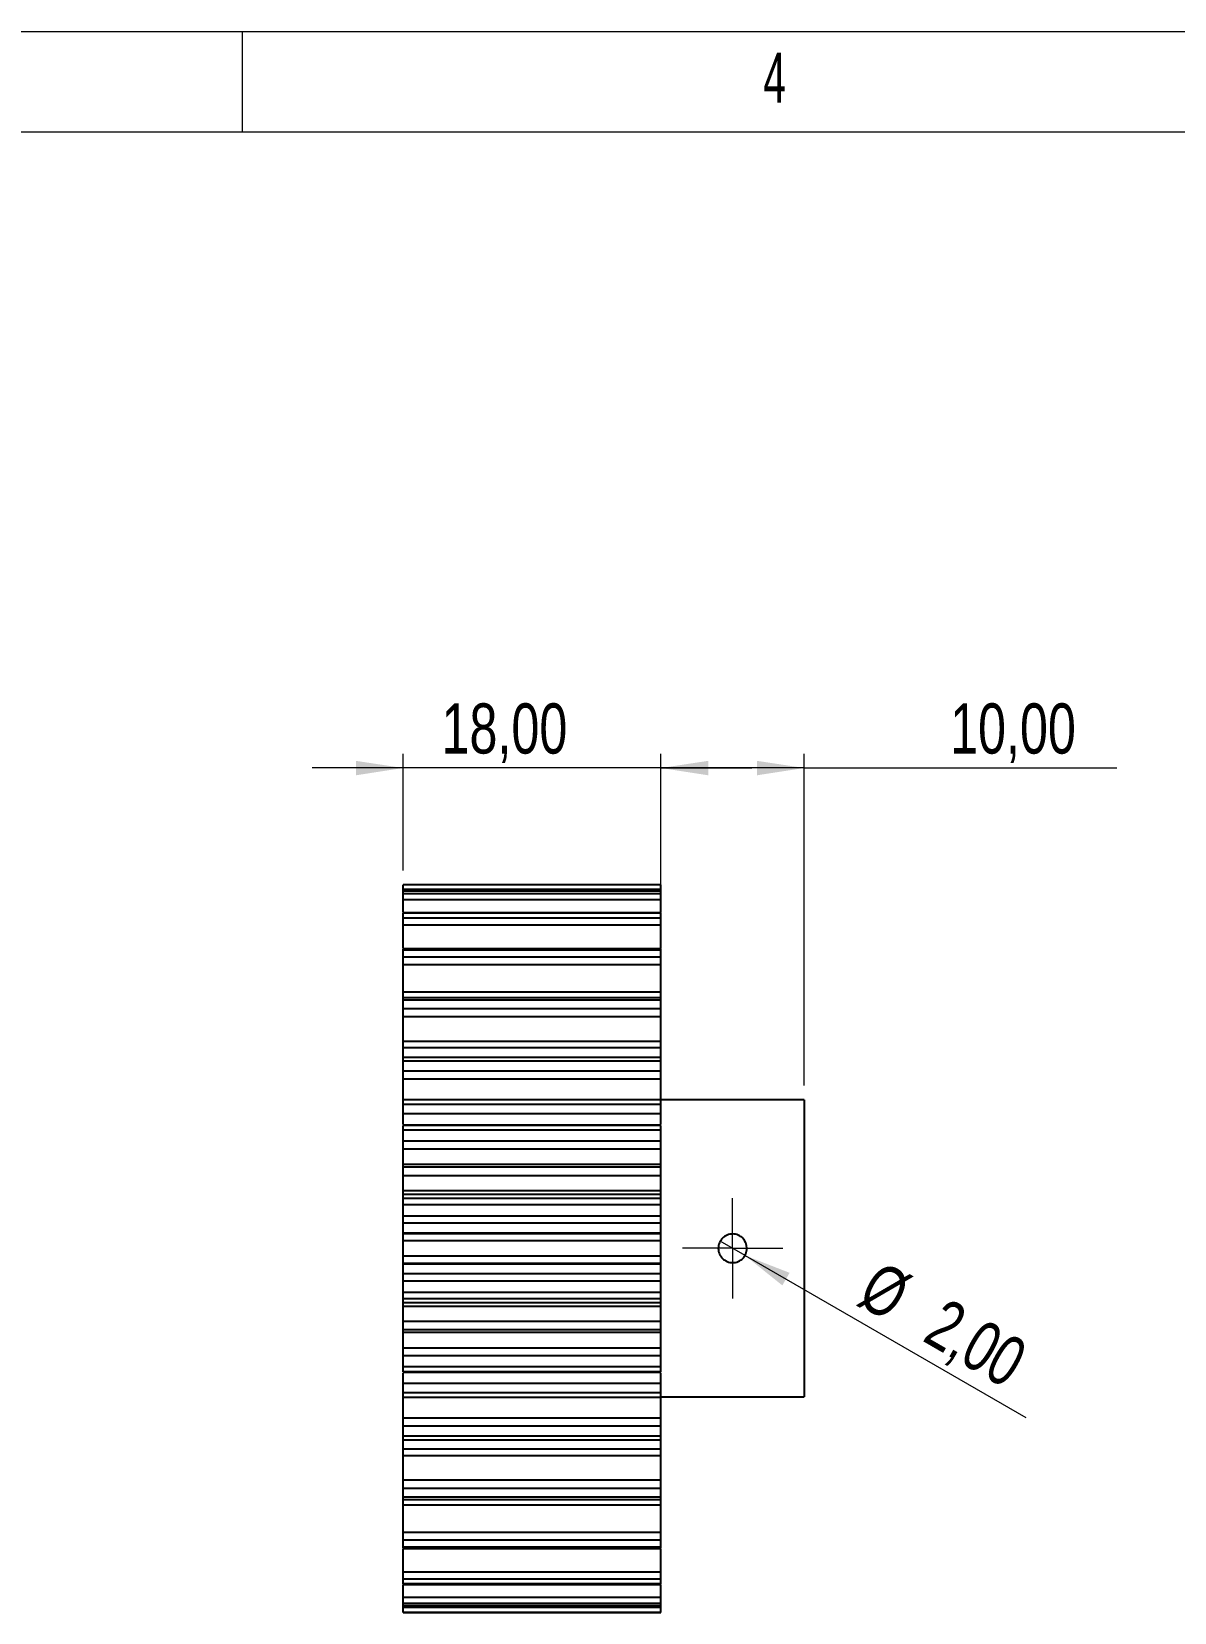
# Model space of a CAD drawing. Header units: millimetres. Extents: x 0 to 420, y 0 to 297.
# Drawn here: x 195.3 to 275.1, y 186.6 to 297 of the extents above; entities that cross this region are included whole.
import ezdxf

# ---------------------------------------------------------------- set-up
doc = ezdxf.new("R2010")
doc.units = ezdxf.units.MM
doc.styles.add('SLDTEXTSTYLE0', font='TXT', dxfattribs={"width": 0.75})
doc.styles.add('SLDTEXTSTYLE1', font='TXT', dxfattribs={"width": 0.605})
doc.dimstyles.new('SLDDIMSTYLE0', dxfattribs={"dimtxt": 3.5, "dimasz": 3.302, "dimexe": 0, "dimexo": 0.0625, "dimgap": 0.875, "dimtad": 1, "dimrnd": 1e-09, "dimzin": 12, "dimdsep": 46, "dimtxsty": 'SLDTEXTSTYLE0', "dimsah": 1, "dimcen": 0.09, "dimadec": 0, "dimazin": 3, "dimtfac": 1, "dimtofl": 0, "dimtmove": 0, "dimatfit": 3, "dimfxl": 1, "dimfrac": 2, "dimtolj": 1, "dimtzin": 12, "dimarcsym": 0})
doc.dimstyles.new('SLDDIMSTYLE1', dxfattribs={"dimtxt": 3.5, "dimasz": 3.302, "dimexe": 0, "dimexo": 0.0625, "dimgap": 0.875, "dimtad": 1, "dimrnd": 1e-09, "dimzin": 12, "dimdsep": 46, "dimtxsty": 'SLDTEXTSTYLE0', "dimsah": 1, "dimcen": 0.09, "dimadec": 0, "dimazin": 3, "dimtfac": 1, "dimtmove": 0, "dimatfit": 0, "dimfxl": 1, "dimfrac": 2, "dimtolj": 1, "dimtzin": 12, "dimarcsym": 0})
doc.dimstyles.new('SLDDIMSTYLE2', dxfattribs={"dimtxt": 3.5, "dimasz": 3.302, "dimexe": 0, "dimexo": 0.0625, "dimgap": 0.875, "dimtad": 1, "dimrnd": 1e-09, "dimzin": 12, "dimdsep": 46, "dimtxsty": 'SLDTEXTSTYLE0', "dimblk1": 'NONE', "dimsah": 1, "dimcen": 0, "dimadec": 0, "dimazin": 3, "dimtfac": 1, "dimtmove": 0, "dimatfit": 3, "dimldrblk": 'NONE', "dimfxl": 1, "dimfrac": 2, "dimtolj": 1, "dimtzin": 12, "dimarcsym": 0})

# ---------------------------------------------------------------- blocks, each defined once
blk = doc.blocks.new('_D_11')
at = {"color": 7, "linetype": 'Continuous', "lineweight": 18}
for p, q in [((239.24, 230.53), (239.24, 246.58)), ((249.24, 223.42), (249.24, 246.58)), ((249.24, 245.58), (239.24, 245.58)), ((249.24, 245.58), (271.06, 245.58))]:
    blk.add_line(p, q, dxfattribs=at)
for points in [[(239.24, 245.58), (242.54, 245.07), (242.54, 246.08)], [(249.24, 245.58), (245.94, 246.08), (245.94, 245.07)]]:
    blk.add_solid(points, dxfattribs=at)
at = {"color": 7, "linetype": 'Continuous', "lineweight": 18, "insert": (259.42, 250.09), "char_height": 3.5, "attachment_point": 1, "style": 'SLDTEXTSTYLE0'}
blk.add_mtext('10,00', dxfattribs=at)
blk = doc.blocks.new('_D_12')
at = {"color": 7, "linetype": 'Continuous', "lineweight": 18}
for p, q in [((221.24, 238.42), (221.24, 246.58)), ((239.24, 238.42), (239.24, 246.58)), ((221.24, 245.58), (214.89, 245.58)), ((239.24, 245.58), (221.24, 245.58)), ((239.24, 245.58), (245.59, 245.58))]:
    blk.add_line(p, q, dxfattribs=at)
for points in [[(221.24, 245.58), (217.94, 246.08), (217.94, 245.07)], [(239.24, 245.58), (242.54, 245.07), (242.54, 246.08)]]:
    blk.add_solid(points, dxfattribs=at)
at = {"color": 7, "linetype": 'Continuous', "lineweight": 18, "insert": (223.92, 250.09), "char_height": 3.5, "attachment_point": 1, "style": 'SLDTEXTSTYLE0'}
blk.add_mtext('18,00', dxfattribs=at)
blk = doc.blocks.new('_D_13')
at = {"color": 7, "linetype": 'Continuous', "lineweight": 18}
for q in [(243.38, 212.54), (264.72, 200.22)]:
    blk.add_line((245.11, 211.54), q, dxfattribs=at)
blk.add_solid([(245.11, 211.54), (247.71, 209.45), (248.22, 210.33)], dxfattribs=at)
at = {"color": 7, "linetype": 'Continuous', "lineweight": 18, "char_height": 3.5, "attachment_point": 1, "rotation": 330, "style": 'SLDTEXTSTYLE0'}
for s, insert in [('%%c', (254.55, 211.26)), ('2,00', (259.15, 208.66))]:
    blk.add_mtext(s, dxfattribs=dict(at, insert=insert))
blk = doc.blocks.new('_NONE')
blk = doc.blocks.new('SW_CENTERMARKSYMBOL_7')
at = {"color": 0, "linetype": 'Continuous', "lineweight": 18}
for p, q in [((0, 2.5), (0, 3.5)), ((0, 0), (0, 2.5)), ((-2.5, 0), (-3.5, 0)), ((0, 0), (-2.5, 0)), ((0, 0), (0, -2.5)), ((0, 0), (2.5, 0)), ((2.5, 0), (3.5, 0)), ((0, -2.5), (0, -3.5))]:
    blk.add_line(p, q, dxfattribs=at)

msp = doc.modelspace()

# ---------------------------------------------------------------- linework, layer by layer
at = {"color": 7, "linetype": 'Continuous', "lineweight": 18}
for p, q in [((0, 297), (420, 297)), ((210, 297), (210, 290)), ((25, 290), (413, 290))]:
    msp.add_line(p, q, dxfattribs=at)
at = {"color": 7, "linetype": 'Continuous', "lineweight": 25}
for p, q in [((239.241, 237.419), (221.241, 237.419)), ((221.241, 237.416), (221.241, 237.419)), ((239.241, 237.416), (221.241, 237.416)), ((221.241, 237.087), (221.241, 237.416)), ((239.241, 237.416), (239.241, 237.419)), ((239.241, 237.087), (239.241, 237.416)), ((239.241, 237.087), (221.241, 237.087)), ((221.241, 237.007), (221.241, 237.087)), ((239.241, 236.98), (221.241, 236.98)), ((221.241, 236.971), (221.241, 236.98)), ((239.241, 236.971), (221.241, 236.971)), ((221.241, 236.794), (221.241, 236.971)), ((239.241, 236.794), (221.241, 236.794)), ((221.241, 236.375), (221.241, 236.794)), ((239.241, 236.375), (221.241, 236.375)), ((221.241, 235.509), (221.241, 236.375)), ((239.241, 237.007), (239.241, 237.087)), ((239.241, 236.971), (239.241, 236.98)), ((239.241, 236.794), (239.241, 236.971)), ((239.241, 236.375), (239.241, 236.794)), ((239.241, 235.509), (239.241, 236.375)), ((239.241, 235.472), (221.241, 235.472)), ((221.241, 235.433), (221.241, 235.472)), ((239.241, 235.433), (221.241, 235.433)), ((221.241, 235.088), (221.241, 235.433)), ((239.241, 235.433), (239.241, 235.472)), ((239.241, 235.088), (239.241, 235.433)), ((239.241, 235.088), (221.241, 235.088)), ((221.241, 234.599), (221.241, 235.088)), ((239.241, 234.599), (221.241, 234.599)), ((239.241, 234.599), (239.241, 235.088)), ((239.241, 232.954), (221.241, 232.954)), ((221.241, 232.863), (221.241, 232.954)), ((239.241, 232.863), (239.241, 232.954)), ((239.241, 232.863), (221.241, 232.863)), ((221.241, 232.372), (221.241, 232.863)), ((239.241, 232.372), (221.241, 232.372)), ((221.241, 231.833), (221.241, 232.372)), ((239.241, 231.833), (221.241, 231.833)), ((239.241, 232.372), (239.241, 232.863)), ((239.241, 231.833), (239.241, 232.372)), ((239.241, 229.935), (221.241, 229.935)), ((221.241, 229.534), (221.241, 229.935)), ((239.241, 229.534), (239.241, 229.935)), ((239.241, 229.534), (221.241, 229.534)), ((221.241, 229.373), (221.241, 229.534)), ((239.241, 229.373), (221.241, 229.373)), ((221.241, 228.762), (221.241, 229.373)), ((239.241, 228.762), (221.241, 228.762)), ((221.241, 228.196), (221.241, 228.762)), ((239.241, 229.373), (239.241, 229.534)), ((239.241, 228.762), (239.241, 229.373)), ((239.241, 228.196), (239.241, 228.762)), ((239.241, 228.196), (221.241, 228.196)), ((239.241, 226.491), (221.241, 226.491)), ((221.241, 226.032), (221.241, 226.491)), ((239.241, 226.032), (239.241, 226.491)), ((239.241, 226.032), (221.241, 226.032)), ((221.241, 225.364), (221.241, 226.032)), ((239.241, 225.364), (221.241, 225.364)), ((221.241, 225.118), (221.241, 225.364)), ((239.241, 225.364), (239.241, 226.032)), ((239.241, 225.118), (239.241, 225.364)), ((239.241, 225.118), (221.241, 225.118)), ((221.241, 224.413), (221.241, 225.118)), ((239.241, 224.413), (221.241, 224.413)), ((221.241, 223.846), (221.241, 224.413)), ((239.241, 224.413), (239.241, 225.118)), ((239.241, 223.846), (239.241, 224.413)), ((239.241, 223.846), (221.241, 223.846)), ((239.241, 222.415), (221.241, 222.415)), ((221.241, 222.085), (221.241, 222.415)), ((239.241, 222.085), (221.241, 222.085)), ((221.241, 221.428), (221.241, 222.085)), ((249.241, 222.416), (239.241, 222.416)), ((239.241, 222.085), (239.241, 222.415)), ((239.241, 221.428), (239.241, 222.085)), ((249.241, 222.416), (249.241, 201.666)), ((239.241, 221.428), (221.241, 221.428)), ((221.241, 220.693), (221.241, 221.428)), ((239.241, 220.693), (239.241, 221.428)), ((239.241, 220.64), (221.241, 220.64)), ((239.241, 220.625), (221.241, 220.625)), ((221.241, 220.283), (221.241, 220.625)), ((239.241, 220.283), (221.241, 220.283)), ((221.241, 219.515), (221.241, 220.283)), ((239.241, 220.283), (239.241, 220.625)), ((239.241, 219.515), (239.241, 220.283)), ((239.241, 219.515), (221.241, 219.515)), ((221.241, 218.972), (221.241, 219.515)), ((239.241, 218.972), (221.241, 218.972)), ((239.241, 218.972), (239.241, 219.515)), ((239.241, 217.884), (221.241, 217.884)), ((221.241, 217.698), (221.241, 217.884)), ((239.241, 217.698), (221.241, 217.698)), ((221.241, 217.103), (221.241, 217.698)), ((239.241, 217.698), (239.241, 217.884)), ((239.241, 217.103), (239.241, 217.698)), ((239.241, 217.103), (221.241, 217.103)), ((221.241, 216.053), (221.241, 217.103)), ((239.241, 216.053), (239.241, 217.103)), ((239.241, 216.053), (221.241, 216.053)), ((221.241, 215.792), (221.241, 216.053)), ((239.241, 215.791), (221.241, 215.791)), ((239.241, 215.514), (221.241, 215.514)), ((221.241, 215.085), (221.241, 215.514)), ((239.241, 215.792), (239.241, 216.053)), ((239.241, 215.085), (239.241, 215.514)), ((239.241, 215.085), (221.241, 215.085)), ((221.241, 214.285), (221.241, 215.085)), ((221.241, 213.788), (221.241, 214.285)), ((239.241, 214.285), (221.241, 214.285)), ((239.241, 214.285), (239.241, 215.085)), ((239.241, 213.788), (239.241, 214.285)), ((239.241, 213.788), (221.241, 213.788)), ((239.241, 213.097), (221.241, 213.097)), ((221.241, 213.063), (221.241, 213.097)), ((239.241, 213.063), (221.241, 213.063)), ((221.241, 212.555), (221.241, 213.063)), ((239.241, 213.063), (239.241, 213.097)), ((239.241, 212.555), (239.241, 213.063)), ((239.241, 212.555), (221.241, 212.555)), ((221.241, 211.482), (221.241, 212.555)), ((239.241, 211.482), (239.241, 212.555)), ((239.241, 211.482), (221.241, 211.482)), ((221.241, 210.974), (221.241, 211.482)), ((239.241, 210.974), (221.241, 210.974)), ((221.241, 210.94), (221.241, 210.974)), ((239.241, 210.94), (221.241, 210.94)), ((239.241, 210.974), (239.241, 211.482)), ((239.241, 210.94), (239.241, 210.974)), ((221.241, 209.752), (221.241, 210.249)), ((239.241, 210.249), (221.241, 210.249)), ((239.241, 209.752), (221.241, 209.752)), ((221.241, 208.953), (221.241, 209.752)), ((239.241, 209.752), (239.241, 210.249)), ((239.241, 208.953), (239.241, 209.752)), ((239.241, 208.953), (221.241, 208.953)), ((221.241, 208.524), (221.241, 208.953)), ((239.241, 208.524), (239.241, 208.953)), ((239.241, 208.524), (221.241, 208.524)), ((221.241, 208.246), (239.241, 208.246)), ((221.241, 207.984), (221.241, 208.245)), ((239.241, 207.984), (221.241, 207.984)), ((221.241, 206.934), (221.241, 207.984)), ((239.241, 207.984), (239.241, 208.245)), ((239.241, 206.934), (239.241, 207.984)), ((239.241, 206.934), (221.241, 206.934)), ((221.241, 206.339), (221.241, 206.934)), ((239.241, 206.339), (239.241, 206.934)), ((239.241, 206.339), (221.241, 206.339)), ((221.241, 206.153), (221.241, 206.339)), ((239.241, 206.153), (221.241, 206.153)), ((239.241, 206.153), (239.241, 206.339)), ((239.241, 205.066), (221.241, 205.066)), ((221.241, 204.522), (221.241, 205.066)), ((239.241, 204.522), (221.241, 204.522)), ((221.241, 203.754), (221.241, 204.522)), ((239.241, 204.522), (239.241, 205.066)), ((239.241, 203.754), (239.241, 204.522)), ((239.241, 203.754), (221.241, 203.754)), ((221.241, 203.412), (221.241, 203.754)), ((239.241, 203.412), (221.241, 203.412)), ((221.241, 203.397), (239.241, 203.397)), ((221.241, 202.609), (221.241, 203.343)), ((239.241, 203.412), (239.241, 203.754)), ((239.241, 202.609), (239.241, 203.343)), ((239.241, 202.609), (221.241, 202.609)), ((221.241, 201.952), (221.241, 202.609)), ((239.241, 201.952), (239.241, 202.609)), ((239.241, 201.952), (221.241, 201.952)), ((221.241, 201.622), (221.241, 201.952)), ((239.241, 201.622), (221.241, 201.622)), ((239.241, 201.622), (239.241, 201.952)), ((239.241, 201.666), (249.241, 201.666)), ((239.241, 200.191), (221.241, 200.191)), ((221.241, 199.625), (221.241, 200.191)), ((239.241, 199.625), (239.241, 200.191)), ((239.241, 199.625), (221.241, 199.625)), ((221.241, 198.92), (221.241, 199.625)), ((239.241, 198.92), (221.241, 198.92)), ((221.241, 198.674), (221.241, 198.92)), ((239.241, 198.92), (239.241, 199.625)), ((239.241, 198.674), (239.241, 198.92)), ((221.241, 198.674), (239.241, 198.674)), ((221.241, 198.006), (221.241, 198.674)), ((239.241, 198.006), (221.241, 198.006)), ((221.241, 197.546), (221.241, 198.006)), ((239.241, 198.006), (239.241, 198.674)), ((239.241, 197.546), (239.241, 198.006)), ((239.241, 197.546), (221.241, 197.546)), ((239.241, 195.841), (221.241, 195.841)), ((221.241, 195.276), (221.241, 195.841)), ((239.241, 195.276), (239.241, 195.841)), ((239.241, 195.276), (221.241, 195.276)), ((221.241, 194.664), (221.241, 195.276)), ((239.241, 194.664), (221.241, 194.664)), ((221.241, 194.503), (221.241, 194.664)), ((221.241, 194.503), (239.241, 194.503)), ((221.241, 194.103), (221.241, 194.503)), ((239.241, 194.664), (239.241, 195.276)), ((239.241, 194.503), (239.241, 194.664)), ((239.241, 194.103), (239.241, 194.503)), ((239.241, 194.103), (221.241, 194.103)), ((239.241, 192.204), (221.241, 192.204)), ((221.241, 191.665), (221.241, 192.204)), ((239.241, 191.665), (239.241, 192.204)), ((239.241, 191.665), (221.241, 191.665)), ((221.241, 191.174), (221.241, 191.665)), ((239.241, 191.174), (221.241, 191.174)), ((221.241, 191.083), (221.241, 191.174)), ((221.241, 191.083), (239.241, 191.083)), ((239.241, 191.174), (239.241, 191.665)), ((239.241, 191.083), (239.241, 191.174)), ((239.241, 189.438), (221.241, 189.438)), ((221.241, 188.949), (221.241, 189.438)), ((239.241, 188.949), (221.241, 188.949)), ((221.241, 188.605), (221.241, 188.949)), ((239.241, 188.949), (239.241, 189.438)), ((239.241, 188.605), (239.241, 188.949)), ((239.241, 188.605), (221.241, 188.605)), ((221.241, 188.565), (221.241, 188.605)), ((221.241, 188.565), (239.241, 188.565)), ((239.241, 187.662), (221.241, 187.662)), ((221.241, 187.244), (221.241, 187.662)), ((239.241, 188.565), (239.241, 188.605)), ((239.241, 187.244), (239.241, 187.662)), ((239.241, 187.244), (221.241, 187.244)), ((221.241, 187.066), (221.241, 187.244)), ((239.241, 187.066), (221.241, 187.066)), ((221.241, 187.057), (221.241, 187.066)), ((221.241, 187.057), (239.241, 187.057)), ((221.241, 186.95), (221.241, 187.03)), ((239.241, 186.95), (221.241, 186.95)), ((221.241, 186.621), (221.241, 186.95)), ((239.241, 186.621), (221.241, 186.621)), ((221.241, 186.619), (221.241, 186.621)), ((221.241, 186.619), (239.241, 186.619)), ((239.241, 187.066), (239.241, 187.244)), ((239.241, 187.057), (239.241, 187.066)), ((239.241, 186.95), (239.241, 187.03)), ((239.241, 186.621), (239.241, 186.95)), ((239.241, 186.619), (239.241, 186.621))]:
    msp.add_line(p, q, dxfattribs=at)
for points, knots in [([(221.241, 233.002), (221.241, 233.085), (221.241, 233.322), (221.241, 233.735), (221.241, 234.185), (221.241, 234.477), (221.241, 234.599)], [0, 0, 0, 0, 0.1596987, 0.4574125, 0.773749, 1, 1, 1, 1]), ([(239.241, 233.002), (239.241, 233.085), (239.241, 233.322), (239.241, 233.735), (239.241, 234.185), (239.241, 234.477), (239.241, 234.599)], [0, 0, 0, 0, 0.1596987, 0.4574125, 0.773749, 1, 1, 1, 1]), ([(221.241, 229.935), (221.241, 230.098), (221.241, 230.416), (221.241, 231.045), (221.241, 231.244), (221.241, 231.585), (221.241, 231.729), (221.241, 231.833)], [0, 0, 0, 0, 0.5, 0.5, 0.75, 0.75, 1, 1, 1, 1]), ([(239.241, 229.935), (239.241, 230.098), (239.241, 230.416), (239.241, 231.045), (239.241, 231.244), (239.241, 231.585), (239.241, 231.729), (239.241, 231.833)], [0, 0, 0, 0, 0.5, 0.5, 0.75, 0.75, 1, 1, 1, 1]), ([(221.241, 226.491), (221.241, 226.571), (221.241, 226.758), (221.241, 227.001), (221.241, 227.171), (221.241, 227.261), (221.241, 227.705), (221.241, 228.025), (221.241, 228.196)], [0, 0, 0, 0, 0.25, 0.375, 0.375, 0.5, 0.5, 1, 1, 1, 1]), ([(239.241, 226.491), (239.241, 226.571), (239.241, 226.758), (239.241, 227.001), (239.241, 227.171), (239.241, 227.261), (239.241, 227.705), (239.241, 228.025), (239.241, 228.196)], [0, 0, 0, 0, 0.25, 0.375, 0.375, 0.5, 0.5, 1, 1, 1, 1]), ([(221.241, 222.415), (221.241, 222.483), (221.241, 222.673), (221.241, 223.04), (221.241, 223.084), (221.241, 223.169), (221.241, 223.296), (221.241, 223.577), (221.241, 223.766), (221.241, 223.846)], [0, 0, 0, 0, 0.5, 0.5, 0.5625, 0.5625, 0.625, 0.75, 1, 1, 1, 1]), ([(239.241, 222.415), (239.241, 222.483), (239.241, 222.673), (239.241, 223.04), (239.241, 223.084), (239.241, 223.169), (239.241, 223.296), (239.241, 223.577), (239.241, 223.766), (239.241, 223.846)], [0, 0, 0, 0, 0.5, 0.5, 0.5625, 0.5625, 0.625, 0.75, 1, 1, 1, 1]), ([(221.241, 217.884), (221.241, 217.924), (221.241, 218.052), (221.241, 218.328), (221.241, 218.361), (221.241, 218.427), (221.241, 218.525), (221.241, 218.748), (221.241, 218.903), (221.241, 218.972)], [0, 0, 0, 0, 0.5, 0.5, 0.5625, 0.5625, 0.625, 0.75, 1, 1, 1, 1]), ([(239.241, 217.884), (239.241, 217.924), (239.241, 218.052), (239.241, 218.328), (239.241, 218.361), (239.241, 218.427), (239.241, 218.525), (239.241, 218.748), (239.241, 218.903), (239.241, 218.972)], [0, 0, 0, 0, 0.5, 0.5, 0.5625, 0.5625, 0.625, 0.75, 1, 1, 1, 1]), ([(221.241, 215.514), (221.241, 215.542), (221.241, 215.61), (221.241, 215.7), (221.241, 215.762), (221.241, 215.79), (221.241, 215.789), (221.241, 215.789)], [0, 0, 0, 0, 0.18344189, 0.44069683, 0.73105233, 0.92113484, 1, 1, 1, 1]), ([(239.241, 215.514), (239.241, 215.542), (239.241, 215.61), (239.241, 215.7), (239.241, 215.762), (239.241, 215.79), (239.241, 215.789), (239.241, 215.789)], [0, 0, 0, 0, 0.18344189, 0.44069683, 0.73105233, 0.92113484, 1, 1, 1, 1]), ([(221.241, 213.097), (221.241, 213.106), (221.241, 213.167), (221.241, 213.342), (221.241, 213.363), (221.241, 213.406), (221.241, 213.471), (221.241, 213.624), (221.241, 213.737), (221.241, 213.788)], [0, 0, 0, 0, 0.5, 0.5, 0.5625, 0.5625, 0.625, 0.75, 1, 1, 1, 1]), ([(239.241, 213.097), (239.241, 213.106), (239.241, 213.167), (239.241, 213.342), (239.241, 213.363), (239.241, 213.406), (239.241, 213.471), (239.241, 213.624), (239.241, 213.737), (239.241, 213.788)], [0, 0, 0, 0, 0.5, 0.5, 0.5625, 0.5625, 0.625, 0.75, 1, 1, 1, 1]), ([(245.241, 212.041), (245.241, 211.909), (245.215, 211.779), (245.115, 211.537), (245.041, 211.426), (244.856, 211.242), (244.745, 211.167), (244.504, 211.067), (244.372, 211.041), (244.111, 211.041), (243.98, 211.067), (243.738, 211.167), (243.628, 211.24), (243.441, 211.427), (243.368, 211.537), (243.267, 211.779), (243.241, 211.91), (243.241, 212.171), (243.268, 212.303), (243.367, 212.544), (243.441, 212.655), (243.626, 212.84), (243.737, 212.914), (243.979, 213.015), (244.108, 213.041), (244.373, 213.041), (244.502, 213.015), (244.745, 212.915), (244.856, 212.841), (245.132, 212.565), (245.241, 212.306), (245.241, 212.041)], [0, 0, 0, 0, 0.0625, 0.0625, 0.125, 0.125, 0.1875, 0.1875, 0.25, 0.25, 0.3125, 0.3125, 0.375, 0.375, 0.4375, 0.4375, 0.5, 0.5, 0.5625, 0.5625, 0.625, 0.625, 0.6875, 0.6875, 0.75, 0.75, 0.8125, 0.8125, 0.875, 0.875, 1, 1, 1, 1]), ([(221.241, 210.249), (221.241, 210.3), (221.241, 210.413), (221.241, 210.566), (221.241, 210.631), (221.241, 210.674), (221.241, 210.696), (221.241, 210.87), (221.241, 210.931), (221.241, 210.94)], [0, 0, 0, 0, 0.25, 0.375, 0.4375, 0.4375, 0.5, 0.5, 1, 1, 1, 1]), ([(239.241, 210.249), (239.241, 210.3), (239.241, 210.413), (239.241, 210.566), (239.241, 210.631), (239.241, 210.674), (239.241, 210.696), (239.241, 210.87), (239.241, 210.931), (239.241, 210.94)], [0, 0, 0, 0, 0.25, 0.375, 0.4375, 0.4375, 0.5, 0.5, 1, 1, 1, 1]), ([(221.241, 208.248), (221.241, 208.25), (221.241, 208.255), (221.241, 208.306), (221.241, 208.379), (221.241, 208.452), (221.241, 208.502), (221.241, 208.524)], [0, 0, 0, 0, 0.1771883, 0.4548944, 0.676759, 0.8630589, 1, 1, 1, 1]), ([(239.241, 208.248), (239.241, 208.25), (239.241, 208.255), (239.241, 208.306), (239.241, 208.379), (239.241, 208.452), (239.241, 208.502), (239.241, 208.524)], [0, 0, 0, 0, 0.1771883, 0.4548944, 0.676759, 0.8630589, 1, 1, 1, 1]), ([(221.241, 205.066), (221.241, 205.134), (221.241, 205.29), (221.241, 205.512), (221.241, 205.61), (221.241, 205.676), (221.241, 205.709), (221.241, 205.986), (221.241, 206.113), (221.241, 206.153)], [0, 0, 0, 0, 0.25, 0.375, 0.4375, 0.4375, 0.5, 0.5, 1, 1, 1, 1]), ([(239.241, 205.066), (239.241, 205.134), (239.241, 205.29), (239.241, 205.512), (239.241, 205.61), (239.241, 205.676), (239.241, 205.709), (239.241, 205.986), (239.241, 206.113), (239.241, 206.153)], [0, 0, 0, 0, 0.25, 0.375, 0.4375, 0.4375, 0.5, 0.5, 1, 1, 1, 1]), ([(221.241, 200.191), (221.241, 200.271), (221.241, 200.46), (221.241, 200.741), (221.241, 200.868), (221.241, 200.953), (221.241, 200.997), (221.241, 201.364), (221.241, 201.554), (221.241, 201.622)], [0, 0, 0, 0, 0.25, 0.375, 0.4375, 0.4375, 0.5, 0.5, 1, 1, 1, 1]), ([(239.241, 200.191), (239.241, 200.271), (239.241, 200.46), (239.241, 200.741), (239.241, 200.868), (239.241, 200.953), (239.241, 200.997), (239.241, 201.364), (239.241, 201.554), (239.241, 201.622)], [0, 0, 0, 0, 0.25, 0.375, 0.4375, 0.4375, 0.5, 0.5, 1, 1, 1, 1]), ([(221.241, 195.841), (221.241, 196.012), (221.241, 196.332), (221.241, 196.776), (221.241, 196.866), (221.241, 197.036), (221.241, 197.28), (221.241, 197.466), (221.241, 197.546)], [0, 0, 0, 0, 0.5, 0.5, 0.625, 0.625, 0.75, 1, 1, 1, 1]), ([(239.241, 195.841), (239.241, 196.012), (239.241, 196.332), (239.241, 196.776), (239.241, 196.866), (239.241, 197.036), (239.241, 197.28), (239.241, 197.466), (239.241, 197.546)], [0, 0, 0, 0, 0.5, 0.5, 0.625, 0.625, 0.75, 1, 1, 1, 1]), ([(221.241, 192.204), (221.241, 192.308), (221.241, 192.452), (221.241, 192.794), (221.241, 192.993), (221.241, 193.621), (221.241, 193.939), (221.241, 194.103)], [0, 0, 0, 0, 0.25, 0.25, 0.5, 0.5, 1, 1, 1, 1]), ([(239.241, 192.204), (239.241, 192.308), (239.241, 192.452), (239.241, 192.794), (239.241, 192.993), (239.241, 193.621), (239.241, 193.939), (239.241, 194.103)], [0, 0, 0, 0, 0.25, 0.25, 0.5, 0.5, 1, 1, 1, 1]), ([(221.241, 189.438), (221.241, 189.538), (221.241, 189.775), (221.241, 190.171), (221.241, 190.606), (221.241, 190.899), (221.241, 191.035)], [0, 0, 0, 0, 0.1855281, 0.438944, 0.7384343, 1, 1, 1, 1]), ([(239.241, 189.438), (239.241, 189.538), (239.241, 189.775), (239.241, 190.171), (239.241, 190.606), (239.241, 190.899), (239.241, 191.035)], [0, 0, 0, 0, 0.1855281, 0.438944, 0.7384343, 1, 1, 1, 1]), ([(221.241, 187.662), (221.241, 187.879), (221.241, 188.166), (221.241, 188.457), (221.241, 188.528)], [0, 0, 0, 0, 0.7532492, 1, 1, 1, 1]), ([(239.241, 187.662), (239.241, 187.879), (239.241, 188.166), (239.241, 188.457), (239.241, 188.528)], [0, 0, 0, 0, 0.7532492, 1, 1, 1, 1])]:
    msp.add_open_spline(points, degree=3, knots=knots, dxfattribs=at)

# ---------------------------------------------------------------- block references
at = {"color": 7, "linetype": 'Continuous', "lineweight": 18}
msp.add_blockref('SW_CENTERMARKSYMBOL_7', (244.241, 212.041), dxfattribs=at)

# ---------------------------------------------------------------- texts
at = {"color": 7, "linetype": 'Continuous', "lineweight": 0, "insert": (246.391, 295.54), "char_height": 3.5, "attachment_point": 1, "style": 'SLDTEXTSTYLE1'}
msp.add_mtext('4', dxfattribs=at)

# ---------------------------------------------------------------- dimensions: what is measured, and where the dimension line sits
at = {"color": 7, "linetype": 'Continuous', "lineweight": 18}
for base, p1, p2, dimstyle, picture, middle in [((221.241, 245.576), (239.241, 237.416), (221.241, 237.416), 'SLDDIMSTYLE1', '_D_12', (229.742, 245.576)), ((239.241, 245.576), (249.241, 222.416), (239.241, 229.534), 'SLDDIMSTYLE0', '_D_11', (265.241, 245.576))]:
    dim = msp.add_linear_dim(base=base, p1=p1, p2=p2, dimstyle=dimstyle, dxfattribs=at)
    dim.commit()
    dim.dimension.update_dxf_attribs({"geometry": picture, "text_midpoint": middle, "dimtype": 160})
dim = msp.add_diameter_dim_2p(p1=(243.375, 212.541), p2=(245.107, 211.541), dimstyle='SLDDIMSTYLE2', dxfattribs=at)
dim.commit()
dim.dimension.update_dxf_attribs({"geometry": '_D_13', "text_midpoint": (258.715, 203.685), "dimtype": 163})

doc.saveas('drawing.dxf')
